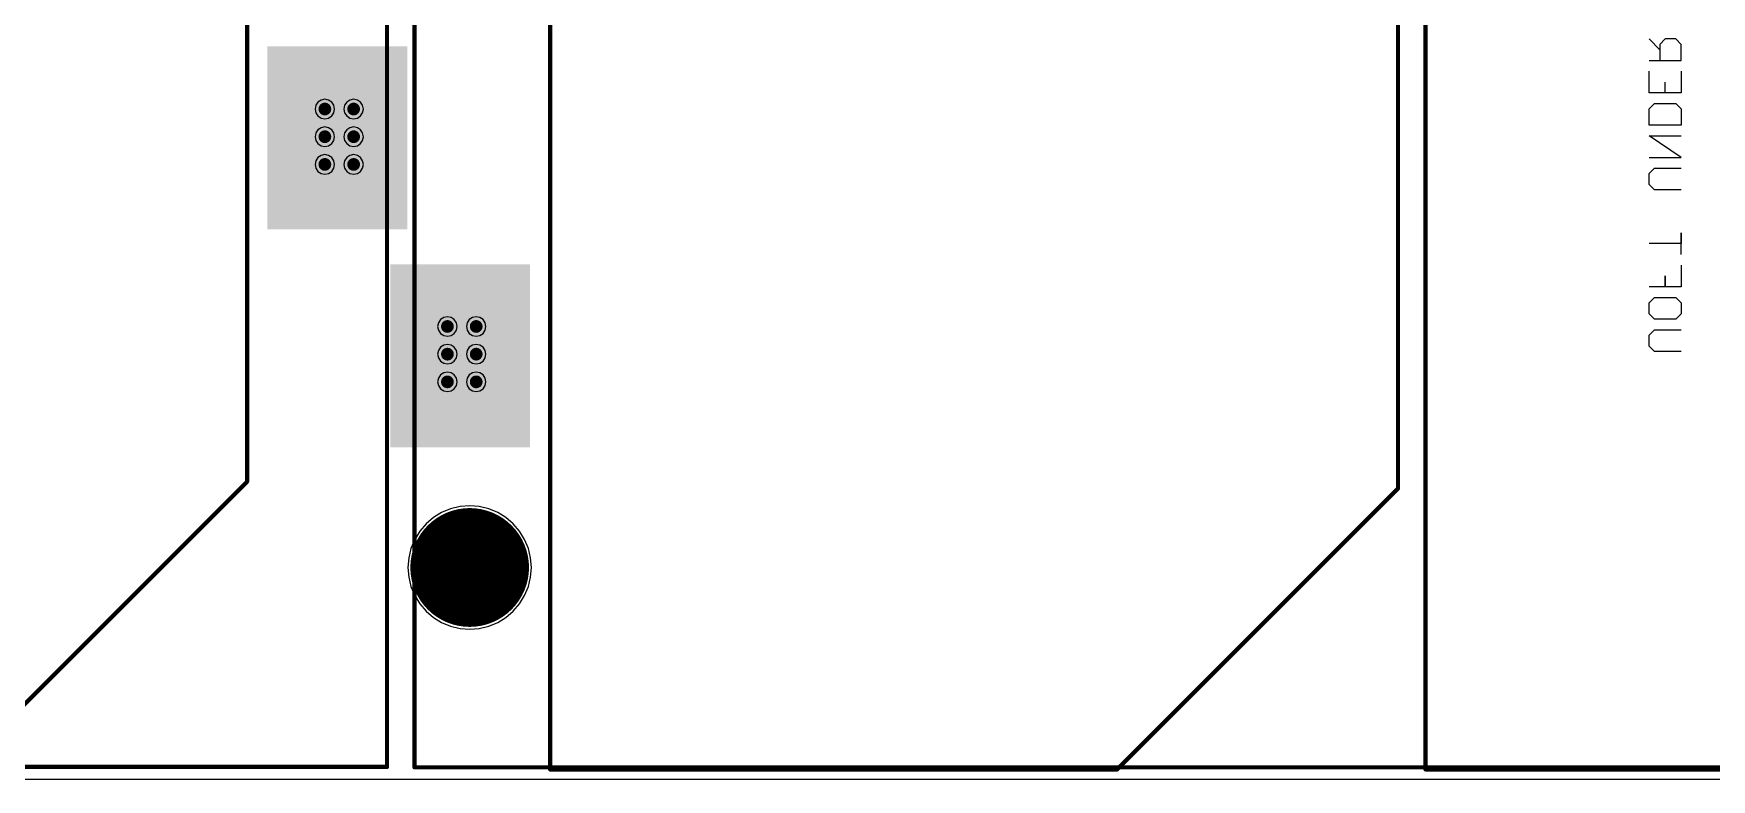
# Model space of a CAD drawing. Header units: millimetres. Extents: x 21 to 340, y 21 to 101.
# Drawn here: x 99.7 to 178.8, y 20.5 to 55.7 of the extents above; entities that cross this region are included whole.
import ezdxf

# ---------------------------------------------------------------- set-up
doc = ezdxf.new("R2010")
doc.units = ezdxf.units.MM
for name, color, linetype in [('BottomLayer', 5, 'Continuous'), ('BottomOverlay', 54, 'Continuous'), ('BottomSolder', 6, 'Continuous'), ('Mechanical13', 56, 'Continuous'), ('MidLayer1', 16, 'Continuous'), ('MidLayer2', 76, 'Continuous'), ('MultiLayer', 9, 'Continuous'), ('PadHoleLayer', 156, 'Continuous'), ('TopLayer', 1, 'Continuous'), ('TopOverlay', 2, 'Continuous'), ('TopPaste', 8, 'Continuous'), ('TopSolder', 216, 'Continuous'), ('ViaHoleLayer', 16, 'Continuous')]:
    doc.layers.add(name, color=color, linetype=linetype)

# ---------------------------------------------------------------- blocks, each defined once
blk = doc.blocks.new('3G30A_2C_14')
at = {"layer": 'Mechanical13', "const_width": 0.2}
for points in [[(39.9, -3.15), (39.9, 91.15)], [(39.9, -3.15), (-40.25, -3.15)]]:
    blk.add_lwpolyline(points, dxfattribs=at)
at = {"layer": 'Mechanical13', "const_width": 0.1}
blk.add_lwpolyline([(39.85, -3.15, 1), (39.95, -3.15, 1)], format="xyb", close=True, dxfattribs=at)
blk.add_lwpolyline([(39.85, -3.15, 1), (39.95, -3.15, 1)], format="xyb", close=True, dxfattribs=at)
at = {"layer": 'PadHoleLayer'}
blk.add_lwpolyline([(20.5, -1), (20.5, -1), (20.5, -1), (20.5, -1)], close=True, dxfattribs=at)
at = {"layer": 'TopLayer'}
for p, q in [((40, 44.55), (40, 71)), ((-40, 44.55), (40, 44.55)), ((26.75, 43.25), (-26.75, 43.25)), ((40, 30), (26.75, 43.25)), ((40, 3.25), (40, 30)), ((-40, 3.25), (40, 3.25))]:
    blk.add_line(p, q, dxfattribs=at)
blk.add_solid([(24.765, 2.25), (16.235, 2.25), (24.765, -4.25), (16.235, -4.25)], dxfattribs=at)
at = {"layer": 'TopOverlay', "const_width": 0.2}
for points in [[(40, 44.55), (40, 71)], [(40, 44.55), (-40, 44.55)], [(26.75, 43.25), (-26.75, 43.25)], [(40, 30), (26.75, 43.25)], [(40, 3.25), (40, 30)], [(40, 3.25), (-40, 3.25)]]:
    blk.add_lwpolyline(points, dxfattribs=at)
at = {"layer": 'TopOverlay', "const_width": 0.1}
for points in [[(39.95, 44.55, 1), (40.05, 44.55, 1)], [(39.95, 44.55, 1), (40.05, 44.55, 1)], [(26.7, 43.25, 1), (26.8, 43.25, 1)], [(26.7, 43.25, 1), (26.8, 43.25, 1)], [(39.95, 30, 1), (40.05, 30, 1)], [(39.95, 30, 1), (40.05, 30, 1)], [(39.95, 3.25, 1), (40.05, 3.25, 1)], [(39.95, 3.25, 1), (40.05, 3.25, 1)]]:
    blk.add_lwpolyline(points, format="xyb", close=True, dxfattribs=at)
at = {"layer": 'TopPaste'}
blk.add_solid([(24.765, 2.25), (16.235, 2.25), (24.765, -4.25), (16.235, -4.25)], dxfattribs=at)
at = {"layer": 'TopSolder'}
blk.add_solid([(24.816, 2.301), (16.184, 2.301), (24.816, -4.301), (16.184, -4.301)], dxfattribs=at)
blk = doc.blocks.new('3G30A_2C_15')
at = {"layer": 'Mechanical13', "const_width": 0.2}
for points in [[(39.9, 91.15), (-40.25, 91.15)], [(39.9, -3.15), (39.9, 91.15)]]:
    blk.add_lwpolyline(points, dxfattribs=at)
at = {"layer": 'Mechanical13', "const_width": 0.1}
blk.add_lwpolyline([(39.85, 91.15, 1), (39.95, 91.15, 1)], format="xyb", close=True, dxfattribs=at)
blk.add_lwpolyline([(39.85, 91.15, 1), (39.95, 91.15, 1)], format="xyb", close=True, dxfattribs=at)
at = {"layer": 'PadHoleLayer'}
blk.add_lwpolyline([(10.25, 88.8), (10.25, 88.8), (10.25, 88.8), (10.25, 88.8)], close=True, dxfattribs=at)
at = {"layer": 'TopLayer'}
for p, q in [((26.45, 84.55), (-26.45, 84.55)), ((40, 71), (26.45, 84.55))]:
    blk.add_line(p, q, dxfattribs=at)
blk.add_solid([(14.515, 92.05), (5.985, 92.05), (14.515, 85.55), (5.985, 85.55)], dxfattribs=at)
at = {"layer": 'TopOverlay', "const_width": 0.2}
for points in [[(26.45, 84.55), (-26.45, 84.55)], [(40, 71), (26.45, 84.55)]]:
    blk.add_lwpolyline(points, dxfattribs=at)
at = {"layer": 'TopOverlay', "const_width": 0.1}
blk.add_lwpolyline([(26.4, 84.55, 1), (26.5, 84.55, 1)], format="xyb", close=True, dxfattribs=at)
blk.add_lwpolyline([(26.4, 84.55, 1), (26.5, 84.55, 1)], format="xyb", close=True, dxfattribs=at)
at = {"layer": 'TopPaste'}
blk.add_solid([(14.515, 92.05), (5.985, 92.05), (14.515, 85.55), (5.985, 85.55)], dxfattribs=at)
at = {"layer": 'TopSolder'}
blk.add_solid([(14.566, 92.101), (5.934, 92.101), (14.566, 85.499), (5.934, 85.499)], dxfattribs=at)

msp = doc.modelspace()

# ---------------------------------------------------------------- linework, layer by layer
at = {"layer": 'BottomLayer'}
for points, const_width in [([(113.267, 52.111, 1), (113.567, 52.111, 1)], 0.3), ([(114.625, 52.111, 1), (114.925, 52.111, 1)], 0.3), ([(113.267, 50.806, 1), (113.567, 50.806, 1)], 0.3), ([(114.625, 50.806, 1), (114.925, 50.806, 1)], 0.3), ([(113.267, 49.5, 1), (113.567, 49.5, 1)], 0.3), ([(114.625, 49.5, 1), (114.925, 49.5, 1)], 0.3), ([(119.05, 41.861, 1), (119.35, 41.861, 1)], 0.3), ([(120.408, 41.861, 1), (120.708, 41.861, 1)], 0.3), ([(119.05, 40.556, 1), (119.35, 40.556, 1)], 0.3), ([(120.408, 40.556, 1), (120.708, 40.556, 1)], 0.3), ([(119.05, 39.25, 1), (119.35, 39.25, 1)], 0.3), ([(120.408, 39.25, 1), (120.708, 39.25, 1)], 0.3), ([(118.875, 30.5, 1), (121.625, 30.5, 1)], 2.75)]:
    msp.add_lwpolyline(points, format="xyb", close=True, dxfattribs=dict(at, const_width=const_width))
at = {"layer": 'BottomOverlay'}
for p, q in [((176.4, 54.906), (175.892, 55.414)), ((176.654, 55.414), (176.4, 55.16)), ((176.4, 55.16), (176.4, 54.398)), ((177.161, 55.414), (176.654, 55.414)), ((177.415, 55.16), (177.161, 55.414)), ((177.415, 54.398), (177.415, 55.16)), ((175.892, 54.398), (177.415, 54.398)), ((175.892, 52.875), (175.892, 53.89)), ((177.415, 53.89), (177.415, 52.875)), ((176.654, 52.875), (176.654, 53.382)), ((177.415, 52.875), (175.892, 52.875)), ((175.892, 52.113), (176.146, 52.367)), ((176.146, 52.367), (177.161, 52.367)), ((177.161, 52.367), (177.415, 52.113)), ((175.892, 51.351), (175.892, 52.113)), ((177.415, 52.113), (177.415, 51.351)), ((177.415, 51.351), (175.892, 51.351)), ((177.415, 49.828), (175.892, 50.843)), ((175.892, 50.843), (177.415, 50.843)), ((175.892, 49.828), (177.415, 49.828)), ((175.892, 49.066), (176.146, 49.32)), ((176.146, 49.32), (177.415, 49.32)), ((175.892, 48.558), (175.892, 49.066)), ((176.146, 48.304), (175.892, 48.558)), ((177.415, 48.304), (176.146, 48.304)), ((177.415, 45.257), (177.415, 46.273)), ((177.415, 46.273), (177.415, 45.765)), ((177.415, 45.765), (175.892, 45.765)), ((177.415, 44.749), (177.415, 43.734)), ((176.654, 43.734), (175.892, 43.734)), ((176.654, 43.734), (176.654, 44.241)), ((176.654, 44.241), (176.654, 43.734)), ((177.415, 43.734), (176.654, 43.734)), ((175.892, 42.972), (176.146, 43.226)), ((175.892, 42.464), (175.892, 42.972)), ((176.146, 43.226), (177.161, 43.226)), ((177.161, 43.226), (177.415, 42.972)), ((177.415, 42.972), (177.415, 42.464)), ((176.146, 42.21), (175.892, 42.464)), ((177.161, 42.21), (176.146, 42.21)), ((177.415, 42.464), (177.161, 42.21)), ((175.892, 41.448), (176.146, 41.702)), ((175.892, 40.94), (175.892, 41.448)), ((176.146, 41.702), (177.415, 41.702)), ((176.146, 40.687), (175.892, 40.94)), ((177.415, 40.687), (176.146, 40.687))]:
    msp.add_line(p, q, dxfattribs=at)
at = {"layer": 'BottomSolder', "const_width": 2.801}
msp.add_lwpolyline([(118.85, 30.5, 1), (121.65, 30.5, 1)], format="xyb", close=True, dxfattribs=at)
at = {"layer": 'MidLayer1'}
for p, q in [((112.991, 52.288), (112.955, 52.111)), ((113.091, 52.437), (112.991, 52.288)), ((113.24, 52.537), (113.091, 52.437)), ((113.417, 52.572), (113.24, 52.537)), ((113.593, 52.537), (113.417, 52.572)), ((113.743, 52.437), (113.593, 52.537)), ((113.843, 52.288), (113.743, 52.437)), ((113.878, 52.111), (113.843, 52.288)), ((114.349, 52.288), (114.314, 52.111)), ((114.449, 52.437), (114.349, 52.288)), ((114.598, 52.537), (114.449, 52.437)), ((114.775, 52.572), (114.598, 52.537)), ((114.952, 52.537), (114.775, 52.572)), ((115.101, 52.437), (114.952, 52.537)), ((115.201, 52.288), (115.101, 52.437)), ((115.236, 52.111), (115.201, 52.288)), ((112.955, 52.111), (112.991, 51.935)), ((112.991, 51.935), (113.091, 51.785)), ((113.091, 51.785), (113.24, 51.685)), ((113.24, 51.685), (113.417, 51.65)), ((113.417, 51.65), (113.593, 51.685)), ((113.593, 51.685), (113.743, 51.785)), ((113.743, 51.785), (113.843, 51.935)), ((113.843, 51.935), (113.878, 52.111)), ((114.314, 52.111), (114.349, 51.935)), ((114.349, 51.935), (114.449, 51.785)), ((114.449, 51.785), (114.598, 51.685)), ((114.598, 51.685), (114.775, 51.65)), ((114.775, 51.65), (114.952, 51.685)), ((114.952, 51.685), (115.101, 51.785)), ((115.101, 51.785), (115.201, 51.935)), ((115.201, 51.935), (115.236, 52.111)), ((112.991, 50.982), (112.955, 50.806)), ((112.955, 50.806), (112.991, 50.629)), ((113.091, 51.132), (112.991, 50.982)), ((113.24, 51.232), (113.091, 51.132)), ((113.417, 51.267), (113.24, 51.232)), ((113.593, 51.232), (113.417, 51.267)), ((113.743, 51.132), (113.593, 51.232)), ((113.843, 50.982), (113.743, 51.132)), ((113.878, 50.806), (113.843, 50.982)), ((113.843, 50.629), (113.878, 50.806)), ((114.349, 50.982), (114.314, 50.806)), ((114.314, 50.806), (114.349, 50.629)), ((114.449, 51.132), (114.349, 50.982)), ((114.598, 51.232), (114.449, 51.132)), ((114.775, 51.267), (114.598, 51.232)), ((114.952, 51.232), (114.775, 51.267)), ((115.101, 51.132), (114.952, 51.232)), ((115.201, 50.982), (115.101, 51.132)), ((115.236, 50.806), (115.201, 50.982)), ((115.201, 50.629), (115.236, 50.806)), ((112.991, 50.629), (113.091, 50.479)), ((113.091, 50.479), (113.24, 50.379)), ((113.24, 49.926), (113.091, 49.826)), ((113.24, 50.379), (113.417, 50.344)), ((113.417, 49.961), (113.24, 49.926)), ((113.417, 50.344), (113.593, 50.379)), ((113.593, 49.926), (113.417, 49.961)), ((113.593, 50.379), (113.743, 50.479)), ((113.743, 49.826), (113.593, 49.926)), ((113.743, 50.479), (113.843, 50.629)), ((114.349, 50.629), (114.449, 50.479)), ((114.449, 50.479), (114.598, 50.379)), ((114.598, 49.926), (114.449, 49.826)), ((114.598, 50.379), (114.775, 50.344)), ((114.775, 49.961), (114.598, 49.926)), ((114.775, 50.344), (114.952, 50.379)), ((114.952, 49.926), (114.775, 49.961)), ((114.952, 50.379), (115.101, 50.479)), ((115.101, 49.826), (114.952, 49.926)), ((115.101, 50.479), (115.201, 50.629)), ((112.991, 49.677), (112.955, 49.5)), ((112.955, 49.5), (112.991, 49.323)), ((113.091, 49.826), (112.991, 49.677)), ((112.991, 49.323), (113.091, 49.174)), ((113.091, 49.174), (113.24, 49.074)), ((113.593, 49.074), (113.743, 49.174)), ((113.843, 49.677), (113.743, 49.826)), ((113.743, 49.174), (113.843, 49.323)), ((113.878, 49.5), (113.843, 49.677)), ((113.843, 49.323), (113.878, 49.5)), ((114.349, 49.677), (114.314, 49.5)), ((114.314, 49.5), (114.349, 49.323)), ((114.449, 49.826), (114.349, 49.677)), ((114.349, 49.323), (114.449, 49.174)), ((114.449, 49.174), (114.598, 49.074)), ((114.952, 49.074), (115.101, 49.174)), ((115.201, 49.677), (115.101, 49.826)), ((115.101, 49.174), (115.201, 49.323)), ((115.236, 49.5), (115.201, 49.677)), ((115.201, 49.323), (115.236, 49.5)), ((113.24, 49.074), (113.417, 49.039)), ((113.417, 49.039), (113.593, 49.074)), ((114.598, 49.074), (114.775, 49.039)), ((114.775, 49.039), (114.952, 49.074)), ((119.35, 33.269), (118.928, 33.094)), ((119.795, 33.376), (119.35, 33.269)), ((120.25, 33.411), (119.795, 33.376)), ((120.705, 33.376), (120.25, 33.411)), ((121.15, 33.269), (120.705, 33.376)), ((121.572, 33.094), (121.15, 33.269)), ((118.191, 32.559), (117.895, 32.211)), ((118.539, 32.855), (118.191, 32.559)), ((118.928, 33.094), (118.539, 32.855)), ((121.961, 32.855), (121.572, 33.094)), ((122.309, 32.559), (121.961, 32.855)), ((122.605, 32.211), (122.309, 32.559)), ((117.656, 31.822), (117.481, 31.4)), ((117.895, 32.211), (117.656, 31.822)), ((122.844, 31.822), (122.605, 32.211)), ((123.019, 31.4), (122.844, 31.822)), ((117.374, 30.955), (117.339, 30.5)), ((117.481, 31.4), (117.374, 30.955)), ((123.126, 30.955), (123.019, 31.4)), ((123.161, 30.5), (123.126, 30.955)), ((117.339, 30.5), (117.374, 30.045)), ((123.126, 30.045), (123.161, 30.5)), ((117.374, 30.045), (117.481, 29.6)), ((117.481, 29.6), (117.656, 29.178)), ((122.844, 29.178), (123.019, 29.6)), ((123.019, 29.6), (123.126, 30.045)), ((117.656, 29.178), (117.895, 28.789)), ((117.895, 28.789), (118.191, 28.441)), ((122.309, 28.441), (122.605, 28.789)), ((122.605, 28.789), (122.844, 29.178)), ((118.191, 28.441), (118.539, 28.145)), ((118.539, 28.145), (118.928, 27.906)), ((118.928, 27.906), (119.35, 27.731)), ((119.35, 27.731), (119.795, 27.624)), ((120.705, 27.624), (121.15, 27.731)), ((121.15, 27.731), (121.572, 27.906)), ((121.572, 27.906), (121.961, 28.145)), ((121.961, 28.145), (122.309, 28.441)), ((119.795, 27.624), (120.25, 27.589)), ((120.25, 27.589), (120.705, 27.624)), ((339.99, 20.51), (20.51, 20.51))]:
    msp.add_line(p, q, dxfattribs=at)
for points, const_width in [([(113.267, 52.111, 1), (113.567, 52.111, 1)], 0.3), ([(114.625, 52.111, 1), (114.925, 52.111, 1)], 0.3), ([(113.267, 50.806, 1), (113.567, 50.806, 1)], 0.3), ([(114.625, 50.806, 1), (114.925, 50.806, 1)], 0.3), ([(113.267, 49.5, 1), (113.567, 49.5, 1)], 0.3), ([(114.625, 49.5, 1), (114.925, 49.5, 1)], 0.3), ([(119.05, 41.861, 1), (119.35, 41.861, 1)], 0.3), ([(120.408, 41.861, 1), (120.708, 41.861, 1)], 0.3), ([(119.05, 40.556, 1), (119.35, 40.556, 1)], 0.3), ([(120.408, 40.556, 1), (120.708, 40.556, 1)], 0.3), ([(119.05, 39.25, 1), (119.35, 39.25, 1)], 0.3), ([(120.408, 39.25, 1), (120.708, 39.25, 1)], 0.3), ([(118.875, 30.5, 1), (121.625, 30.5, 1)], 2.75)]:
    msp.add_lwpolyline(points, format="xyb", close=True, dxfattribs=dict(at, const_width=const_width))
at = {"layer": 'MidLayer2'}
for p, q in [((112.991, 52.288), (112.955, 52.111)), ((113.091, 52.437), (112.991, 52.288)), ((113.24, 52.537), (113.091, 52.437)), ((113.417, 52.572), (113.24, 52.537)), ((113.593, 52.537), (113.417, 52.572)), ((113.743, 52.437), (113.593, 52.537)), ((113.843, 52.288), (113.743, 52.437)), ((113.878, 52.111), (113.843, 52.288)), ((114.349, 52.288), (114.314, 52.111)), ((114.449, 52.437), (114.349, 52.288)), ((114.598, 52.537), (114.449, 52.437)), ((114.775, 52.572), (114.598, 52.537)), ((114.952, 52.537), (114.775, 52.572)), ((115.101, 52.437), (114.952, 52.537)), ((115.201, 52.288), (115.101, 52.437)), ((115.236, 52.111), (115.201, 52.288)), ((112.955, 52.111), (112.991, 51.935)), ((112.991, 51.935), (113.091, 51.785)), ((113.091, 51.785), (113.24, 51.685)), ((113.24, 51.685), (113.417, 51.65)), ((113.417, 51.65), (113.593, 51.685)), ((113.593, 51.685), (113.743, 51.785)), ((113.743, 51.785), (113.843, 51.935)), ((113.843, 51.935), (113.878, 52.111)), ((114.314, 52.111), (114.349, 51.935)), ((114.349, 51.935), (114.449, 51.785)), ((114.449, 51.785), (114.598, 51.685)), ((114.598, 51.685), (114.775, 51.65)), ((114.775, 51.65), (114.952, 51.685)), ((114.952, 51.685), (115.101, 51.785)), ((115.101, 51.785), (115.201, 51.935)), ((115.201, 51.935), (115.236, 52.111)), ((112.991, 50.982), (112.955, 50.806)), ((112.955, 50.806), (112.991, 50.629)), ((113.091, 51.132), (112.991, 50.982)), ((113.24, 51.232), (113.091, 51.132)), ((113.417, 51.267), (113.24, 51.232)), ((113.593, 51.232), (113.417, 51.267)), ((113.743, 51.132), (113.593, 51.232)), ((113.843, 50.982), (113.743, 51.132)), ((113.878, 50.806), (113.843, 50.982)), ((113.843, 50.629), (113.878, 50.806)), ((114.349, 50.982), (114.314, 50.806)), ((114.314, 50.806), (114.349, 50.629)), ((114.449, 51.132), (114.349, 50.982)), ((114.598, 51.232), (114.449, 51.132)), ((114.775, 51.267), (114.598, 51.232)), ((114.952, 51.232), (114.775, 51.267)), ((115.101, 51.132), (114.952, 51.232)), ((115.201, 50.982), (115.101, 51.132)), ((115.236, 50.806), (115.201, 50.982)), ((115.201, 50.629), (115.236, 50.806)), ((112.991, 50.629), (113.091, 50.479)), ((113.091, 50.479), (113.24, 50.379)), ((113.24, 49.926), (113.091, 49.826)), ((113.24, 50.379), (113.417, 50.344)), ((113.417, 49.961), (113.24, 49.926)), ((113.417, 50.344), (113.593, 50.379)), ((113.593, 49.926), (113.417, 49.961)), ((113.593, 50.379), (113.743, 50.479)), ((113.743, 49.826), (113.593, 49.926)), ((113.743, 50.479), (113.843, 50.629)), ((114.349, 50.629), (114.449, 50.479)), ((114.449, 50.479), (114.598, 50.379)), ((114.598, 49.926), (114.449, 49.826)), ((114.598, 50.379), (114.775, 50.344)), ((114.775, 49.961), (114.598, 49.926)), ((114.775, 50.344), (114.952, 50.379)), ((114.952, 49.926), (114.775, 49.961)), ((114.952, 50.379), (115.101, 50.479)), ((115.101, 49.826), (114.952, 49.926)), ((115.101, 50.479), (115.201, 50.629)), ((112.991, 49.677), (112.955, 49.5)), ((112.955, 49.5), (112.991, 49.323)), ((113.091, 49.826), (112.991, 49.677)), ((112.991, 49.323), (113.091, 49.174)), ((113.091, 49.174), (113.24, 49.074)), ((113.593, 49.074), (113.743, 49.174)), ((113.843, 49.677), (113.743, 49.826)), ((113.743, 49.174), (113.843, 49.323)), ((113.878, 49.5), (113.843, 49.677)), ((113.843, 49.323), (113.878, 49.5)), ((114.349, 49.677), (114.314, 49.5)), ((114.314, 49.5), (114.349, 49.323)), ((114.449, 49.826), (114.349, 49.677)), ((114.349, 49.323), (114.449, 49.174)), ((114.449, 49.174), (114.598, 49.074)), ((114.952, 49.074), (115.101, 49.174)), ((115.201, 49.677), (115.101, 49.826)), ((115.101, 49.174), (115.201, 49.323)), ((115.236, 49.5), (115.201, 49.677)), ((115.201, 49.323), (115.236, 49.5)), ((113.24, 49.074), (113.417, 49.039)), ((113.417, 49.039), (113.593, 49.074)), ((114.598, 49.074), (114.775, 49.039)), ((114.775, 49.039), (114.952, 49.074)), ((118.774, 42.038), (118.739, 41.861)), ((118.874, 42.187), (118.774, 42.038)), ((119.023, 42.287), (118.874, 42.187)), ((119.2, 42.322), (119.023, 42.287)), ((119.377, 42.287), (119.2, 42.322)), ((119.526, 42.187), (119.377, 42.287)), ((119.626, 42.038), (119.526, 42.187)), ((119.661, 41.861), (119.626, 42.038)), ((120.132, 42.038), (120.097, 41.861)), ((120.232, 42.187), (120.132, 42.038)), ((120.382, 42.287), (120.232, 42.187)), ((120.558, 42.322), (120.382, 42.287)), ((120.735, 42.287), (120.558, 42.322)), ((120.884, 42.187), (120.735, 42.287)), ((120.984, 42.038), (120.884, 42.187)), ((121.02, 41.861), (120.984, 42.038)), ((118.739, 41.861), (118.774, 41.685)), ((118.774, 41.685), (118.874, 41.535)), ((118.874, 41.535), (119.023, 41.435)), ((119.023, 41.435), (119.2, 41.4)), ((119.2, 41.4), (119.377, 41.435)), ((119.377, 41.435), (119.526, 41.535)), ((119.526, 41.535), (119.626, 41.685)), ((119.626, 41.685), (119.661, 41.861)), ((120.097, 41.861), (120.132, 41.685)), ((120.132, 41.685), (120.232, 41.535)), ((120.232, 41.535), (120.382, 41.435)), ((120.382, 41.435), (120.558, 41.4)), ((120.558, 41.4), (120.735, 41.435)), ((120.735, 41.435), (120.884, 41.535)), ((120.884, 41.535), (120.984, 41.685)), ((120.984, 41.685), (121.02, 41.861)), ((118.774, 40.732), (118.739, 40.556)), ((118.739, 40.556), (118.774, 40.379)), ((118.874, 40.882), (118.774, 40.732)), ((118.774, 40.379), (118.874, 40.229)), ((119.023, 40.982), (118.874, 40.882)), ((119.2, 41.017), (119.023, 40.982)), ((119.377, 40.982), (119.2, 41.017)), ((119.526, 40.882), (119.377, 40.982)), ((119.626, 40.732), (119.526, 40.882)), ((119.526, 40.229), (119.626, 40.379)), ((119.661, 40.556), (119.626, 40.732)), ((119.626, 40.379), (119.661, 40.556)), ((120.132, 40.732), (120.097, 40.556)), ((120.097, 40.556), (120.132, 40.379)), ((120.232, 40.882), (120.132, 40.732)), ((120.132, 40.379), (120.232, 40.229)), ((120.382, 40.982), (120.232, 40.882)), ((120.558, 41.017), (120.382, 40.982)), ((120.735, 40.982), (120.558, 41.017)), ((120.884, 40.882), (120.735, 40.982)), ((120.984, 40.732), (120.884, 40.882)), ((120.884, 40.229), (120.984, 40.379)), ((121.02, 40.556), (120.984, 40.732)), ((120.984, 40.379), (121.02, 40.556)), ((118.874, 40.229), (119.023, 40.129)), ((119.023, 39.676), (118.874, 39.576)), ((119.023, 40.129), (119.2, 40.094)), ((119.2, 39.711), (119.023, 39.676)), ((119.2, 40.094), (119.377, 40.129)), ((119.377, 39.676), (119.2, 39.711)), ((119.377, 40.129), (119.526, 40.229)), ((119.526, 39.576), (119.377, 39.676)), ((120.232, 40.229), (120.382, 40.129)), ((120.382, 39.676), (120.232, 39.576)), ((120.382, 40.129), (120.558, 40.094)), ((120.558, 39.711), (120.382, 39.676)), ((120.558, 40.094), (120.735, 40.129)), ((120.735, 39.676), (120.558, 39.711)), ((120.735, 40.129), (120.884, 40.229)), ((120.884, 39.576), (120.735, 39.676)), ((118.774, 39.427), (118.739, 39.25)), ((118.739, 39.25), (118.774, 39.073)), ((118.874, 39.576), (118.774, 39.427)), ((118.774, 39.073), (118.874, 38.924)), ((118.874, 38.924), (119.023, 38.824)), ((119.023, 38.824), (119.2, 38.789)), ((119.2, 38.789), (119.377, 38.824)), ((119.377, 38.824), (119.526, 38.924)), ((119.626, 39.427), (119.526, 39.576)), ((119.526, 38.924), (119.626, 39.073)), ((119.661, 39.25), (119.626, 39.427)), ((119.626, 39.073), (119.661, 39.25)), ((120.132, 39.427), (120.097, 39.25)), ((120.097, 39.25), (120.132, 39.073)), ((120.232, 39.576), (120.132, 39.427)), ((120.132, 39.073), (120.232, 38.924)), ((120.232, 38.924), (120.382, 38.824)), ((120.382, 38.824), (120.558, 38.789)), ((120.558, 38.789), (120.735, 38.824)), ((120.735, 38.824), (120.884, 38.924)), ((120.984, 39.427), (120.884, 39.576)), ((120.884, 38.924), (120.984, 39.073)), ((121.02, 39.25), (120.984, 39.427)), ((120.984, 39.073), (121.02, 39.25)), ((119.35, 33.269), (118.928, 33.094)), ((119.795, 33.376), (119.35, 33.269)), ((120.25, 33.411), (119.795, 33.376)), ((120.705, 33.376), (120.25, 33.411)), ((121.15, 33.269), (120.705, 33.376)), ((121.572, 33.094), (121.15, 33.269)), ((118.191, 32.559), (117.895, 32.211)), ((118.539, 32.855), (118.191, 32.559)), ((118.928, 33.094), (118.539, 32.855)), ((121.961, 32.855), (121.572, 33.094)), ((122.309, 32.559), (121.961, 32.855)), ((122.605, 32.211), (122.309, 32.559)), ((117.656, 31.822), (117.481, 31.4)), ((117.895, 32.211), (117.656, 31.822)), ((122.844, 31.822), (122.605, 32.211)), ((123.019, 31.4), (122.844, 31.822)), ((117.374, 30.955), (117.339, 30.5)), ((117.481, 31.4), (117.374, 30.955)), ((123.126, 30.955), (123.019, 31.4)), ((123.161, 30.5), (123.126, 30.955)), ((117.339, 30.5), (117.374, 30.045)), ((123.126, 30.045), (123.161, 30.5)), ((117.374, 30.045), (117.481, 29.6)), ((117.481, 29.6), (117.656, 29.178)), ((122.844, 29.178), (123.019, 29.6)), ((123.019, 29.6), (123.126, 30.045)), ((117.656, 29.178), (117.895, 28.789)), ((117.895, 28.789), (118.191, 28.441)), ((122.309, 28.441), (122.605, 28.789)), ((122.605, 28.789), (122.844, 29.178)), ((118.191, 28.441), (118.539, 28.145)), ((118.539, 28.145), (118.928, 27.906)), ((118.928, 27.906), (119.35, 27.731)), ((119.35, 27.731), (119.795, 27.624)), ((120.705, 27.624), (121.15, 27.731)), ((121.15, 27.731), (121.572, 27.906)), ((121.572, 27.906), (121.961, 28.145)), ((121.961, 28.145), (122.309, 28.441)), ((119.795, 27.624), (120.25, 27.589)), ((120.25, 27.589), (120.705, 27.624)), ((339.99, 20.51), (20.51, 20.51))]:
    msp.add_line(p, q, dxfattribs=at)
for points, const_width in [([(113.267, 52.111, 1), (113.567, 52.111, 1)], 0.3), ([(114.625, 52.111, 1), (114.925, 52.111, 1)], 0.3), ([(113.267, 50.806, 1), (113.567, 50.806, 1)], 0.3), ([(114.625, 50.806, 1), (114.925, 50.806, 1)], 0.3), ([(113.267, 49.5, 1), (113.567, 49.5, 1)], 0.3), ([(114.625, 49.5, 1), (114.925, 49.5, 1)], 0.3), ([(119.05, 41.861, 1), (119.35, 41.861, 1)], 0.3), ([(120.408, 41.861, 1), (120.708, 41.861, 1)], 0.3), ([(119.05, 40.556, 1), (119.35, 40.556, 1)], 0.3), ([(120.408, 40.556, 1), (120.708, 40.556, 1)], 0.3), ([(119.05, 39.25, 1), (119.35, 39.25, 1)], 0.3), ([(120.408, 39.25, 1), (120.708, 39.25, 1)], 0.3), ([(118.875, 30.5, 1), (121.625, 30.5, 1)], 2.75)]:
    msp.add_lwpolyline(points, format="xyb", close=True, dxfattribs=dict(at, const_width=const_width))
at = {"layer": 'MultiLayer'}
for points, const_width in [([(113.267, 52.111, 1), (113.567, 52.111, 1)], 0.3), ([(114.625, 52.111, 1), (114.925, 52.111, 1)], 0.3), ([(113.267, 50.806, 1), (113.567, 50.806, 1)], 0.3), ([(114.625, 50.806, 1), (114.925, 50.806, 1)], 0.3), ([(113.267, 49.5, 1), (113.567, 49.5, 1)], 0.3), ([(114.625, 49.5, 1), (114.925, 49.5, 1)], 0.3), ([(119.05, 41.861, 1), (119.35, 41.861, 1)], 0.3), ([(120.408, 41.861, 1), (120.708, 41.861, 1)], 0.3), ([(119.05, 40.556, 1), (119.35, 40.556, 1)], 0.3), ([(120.408, 40.556, 1), (120.708, 40.556, 1)], 0.3), ([(119.05, 39.25, 1), (119.35, 39.25, 1)], 0.3), ([(120.408, 39.25, 1), (120.708, 39.25, 1)], 0.3), ([(118.875, 30.5, 1), (121.625, 30.5, 1)], 2.75)]:
    msp.add_lwpolyline(points, format="xyb", close=True, dxfattribs=dict(at, const_width=const_width))
at = {"layer": 'TopLayer'}
for points, const_width in [([(113.267, 52.111, 1), (113.567, 52.111, 1)], 0.3), ([(114.625, 52.111, 1), (114.925, 52.111, 1)], 0.3), ([(113.267, 50.806, 1), (113.567, 50.806, 1)], 0.3), ([(114.625, 50.806, 1), (114.925, 50.806, 1)], 0.3), ([(113.267, 49.5, 1), (113.567, 49.5, 1)], 0.3), ([(114.625, 49.5, 1), (114.925, 49.5, 1)], 0.3), ([(119.05, 41.861, 1), (119.35, 41.861, 1)], 0.3), ([(120.408, 41.861, 1), (120.708, 41.861, 1)], 0.3), ([(119.05, 40.556, 1), (119.35, 40.556, 1)], 0.3), ([(120.408, 40.556, 1), (120.708, 40.556, 1)], 0.3), ([(119.05, 39.25, 1), (119.35, 39.25, 1)], 0.3), ([(120.408, 39.25, 1), (120.708, 39.25, 1)], 0.3), ([(118.875, 30.5, 1), (121.625, 30.5, 1)], 2.75)]:
    msp.add_lwpolyline(points, format="xyb", close=True, dxfattribs=dict(at, const_width=const_width))
at = {"layer": 'TopSolder', "const_width": 2.801}
msp.add_lwpolyline([(118.85, 30.5, 1), (121.65, 30.5, 1)], format="xyb", close=True, dxfattribs=at)
at = {"layer": 'ViaHoleLayer'}
for points, const_width in [([(113.342, 52.111, 1), (113.492, 52.111, 1)], 0.15), ([(114.7, 52.111, 1), (114.85, 52.111, 1)], 0.15), ([(113.342, 50.806, 1), (113.492, 50.806, 1)], 0.15), ([(114.7, 50.806, 1), (114.85, 50.806, 1)], 0.15), ([(113.342, 49.5, 1), (113.492, 49.5, 1)], 0.15), ([(114.7, 49.5, 1), (114.85, 49.5, 1)], 0.15), ([(119.125, 41.861, 1), (119.275, 41.861, 1)], 0.15), ([(120.483, 41.861, 1), (120.633, 41.861, 1)], 0.15), ([(119.125, 40.556, 1), (119.275, 40.556, 1)], 0.15), ([(120.483, 40.556, 1), (120.633, 40.556, 1)], 0.15), ([(119.125, 39.25, 1), (119.275, 39.25, 1)], 0.15), ([(120.483, 39.25, 1), (120.633, 39.25, 1)], 0.15), ([(119.625, 30.5, 1), (120.875, 30.5, 1)], 1.25)]:
    msp.add_lwpolyline(points, format="xyb", close=True, dxfattribs=dict(at, const_width=const_width))

# ---------------------------------------------------------------- block references
at = {"rotation": 270}
for name, p in [('3G30A_2C_15', (25.2, 61)), ('3G30A_2C_14', (120.8, 60.981))]:
    msp.add_blockref(name, p, dxfattribs=at)

doc.saveas('drawing.dxf')
